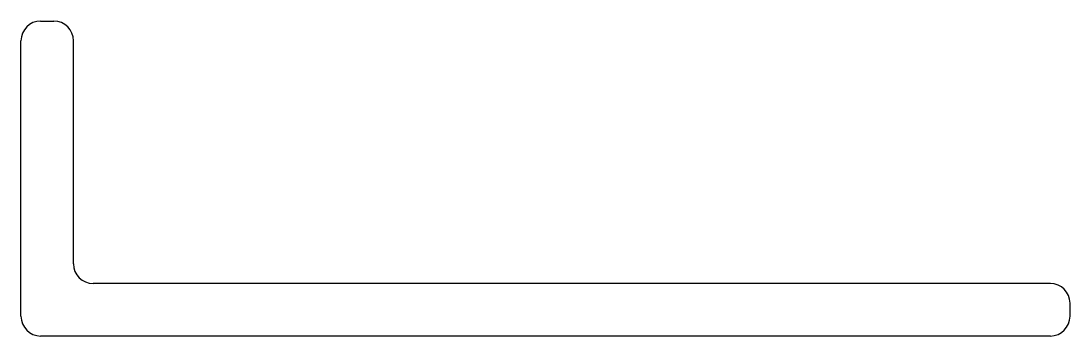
# Model space of a CAD drawing. Extents: x 1056.3 to 1136.3, y 2199.4 to 2223.4.
import ezdxf

# ---------------------------------------------------------------- set-up
doc = ezdxf.new("R2010")
doc.units = 0
doc.layers.get('0').update_dxf_attribs({"linetype": 'CONTINUOUS'})

msp = doc.modelspace()

# ---------------------------------------------------------------- linework, layer by layer
for p, q in [((1057.821, 2223.393), (1058.821, 2223.393)), ((1056.321, 2200.893), (1056.321, 2221.893)), ((1060.321, 2204.893), (1060.321, 2221.893)), ((1134.821, 2203.393), (1061.821, 2203.393)), ((1136.321, 2200.893), (1136.321, 2201.893)), ((1134.821, 2199.393), (1057.821, 2199.393))]:
    msp.add_line(p, q)
for centre, start, end in [((1057.821, 2221.893), 90, 180), ((1058.821, 2221.893), 0, 90), ((1061.821, 2204.893), 180, 270), ((1134.821, 2201.893), 0, 90), ((1057.821, 2200.893), 180, 270), ((1134.821, 2200.893), 270, 0)]:
    msp.add_arc(centre, 1.5, start, end)

doc.saveas('drawing.dxf')
